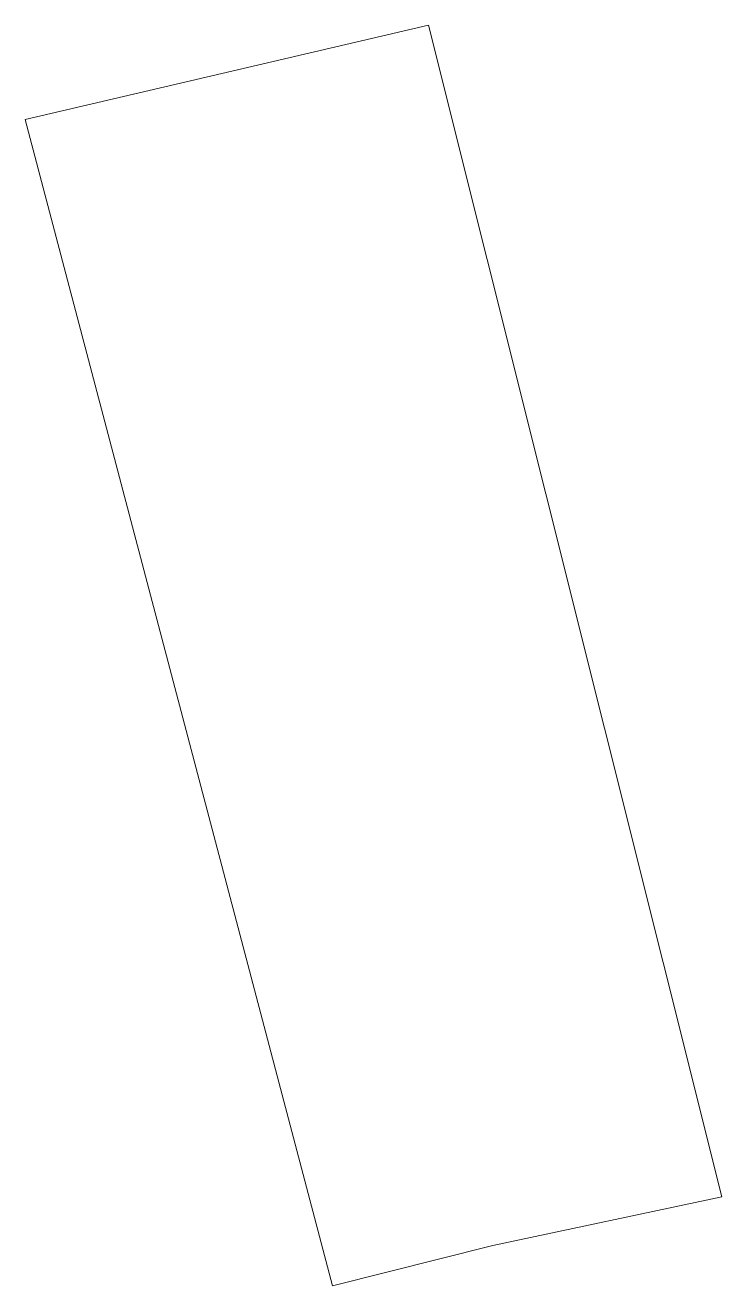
# Model space of a CAD drawing. Header units: millimetres. Extents: x 605254 to 605313, y 1312834 to 1312941.
import ezdxf

# ---------------------------------------------------------------- set-up
doc = ezdxf.new("R2010")
doc.units = ezdxf.units.MM
doc.layers.add('CVL_CUADCON_TIT', color=1, linetype='Continuous')

msp = doc.modelspace()

# ---------------------------------------------------------------- linework, layer by layer
at = {"layer": 'CVL_CUADCON_TIT', "color": 0, "lineweight": 0, "ltscale": 0.5, "flags": 128}
msp.add_lwpolyline([(605254.07, 1312933.23), (605280.13, 1312834.32), (605293.72, 1312837.73), (605313.15, 1312841.85), (605313.15, 1312841.85), (605288.28, 1312941.21), (605288.28, 1312941.21), (605254.07, 1312933.23)], dxfattribs=at)

doc.saveas('drawing.dxf')
